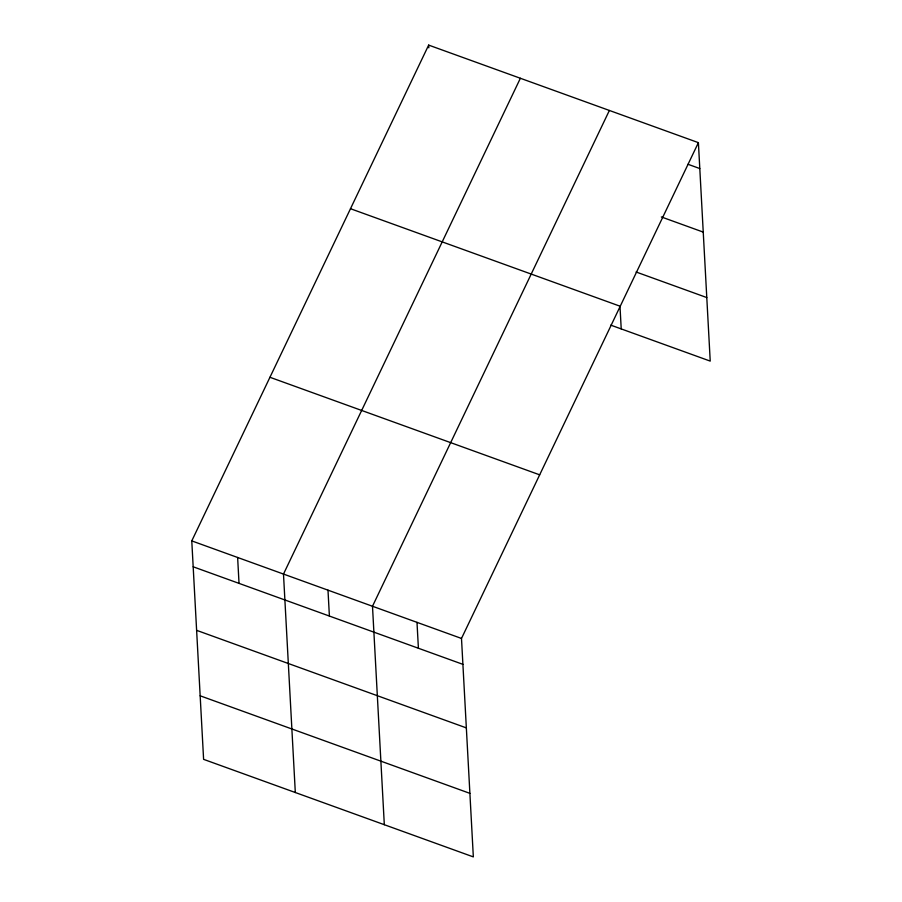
<?xml version="1.0" encoding="UTF-8"?>
<svg xmlns="http://www.w3.org/2000/svg" width="902" height="902" viewBox="0 0 902 902"><rect width="100%" height="100%" fill="white"/><g stroke="black" fill="none" stroke-linecap="round" stroke-linejoin="round"><path stroke-width="1.35" d="M698.396 142.651L461.497 638.447L473.336 856.9L203.604 759.349L191.776 540.896L428.664 45.1L698.396 142.651L710.224 361.104L610.744 325.126M520.375 78.271L283.487 574.067L295.315 792.52M609.38 110.461L372.492 606.257L384.32 824.71M688.012 164.288L699.794 168.55M661.346 216.942L703.233 232.096M636.102 271.998L706.785 297.559M350.495 208.712L620.215 306.263M269.957 377.284L539.678 474.835M191.776 540.896L461.497 638.447M193.186 566.794L462.906 664.346M196.625 630.34L466.345 727.891M200.165 695.803L469.886 793.354M620.069 307.729L621.219 328.914M428.664 45.1L428.822 47.829M416.995 622.357L418.404 648.245M327.99 590.156L329.388 616.055M237.632 557.481L239.03 583.38"/></g></svg>
